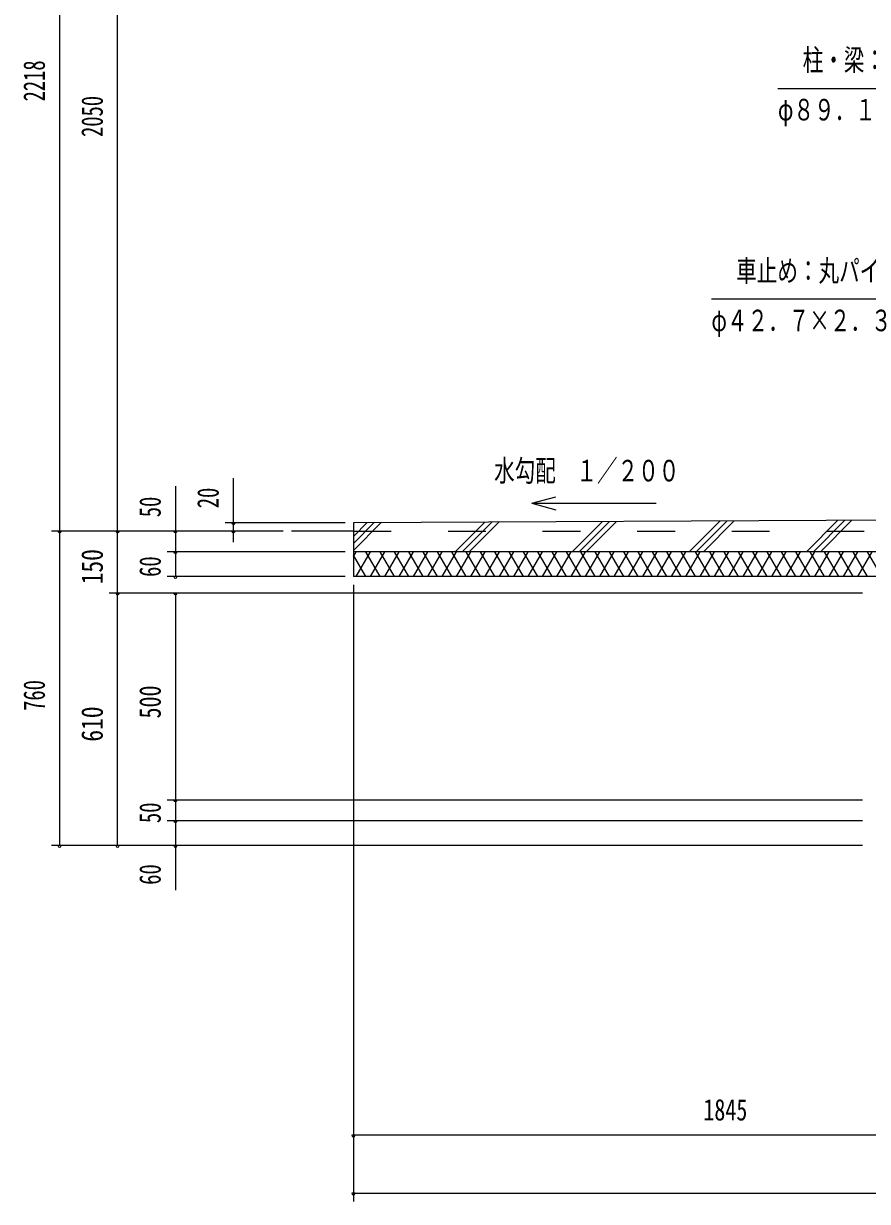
# Model space of a CAD drawing. Units: millimetres, scale not verified. Extents: x -31545 to 31552, y -14700 to 14700.
# Drawn here: x 11552 to 18690, y -4137 to 5824 of the extents above; entities that cross this region are included whole.
import ezdxf
from ezdxf.enums import TextEntityAlignment as Align

# ---------------------------------------------------------------- set-up
doc = ezdxf.new("R2010")
doc.units = ezdxf.units.MM
doc.header["$LTSCALE"] = 80
doc.linetypes.add('USER2', pattern=[10, 4, -6])
for name, color, linetype, lineweight in [('0-6_2-02BOLD', 7, 'Continuous', 18), ('0-7_2-12HIDDEN', 3, 'USER2', 18), ('0-A_2-52DIM', 3, 'Continuous', 18), ('0-B_2-62HATCH', 2, 'Continuous', 18)]:
    doc.layers.add(name, color=color, linetype=linetype, lineweight=lineweight)
doc.styles.add('ＭＳ ゴシック', font='')
doc.styles.get('ＭＳ ゴシック').set_extended_font_data('MS Gothic')

msp = doc.modelspace()

# ---------------------------------------------------------------- linework, layer by layer
at = {"layer": '0-6_2-02BOLD'}
for p, q in [((20643.82, 1634.25), (14342.24, 1602.9)), ((14342.24, 1602.9), (14342.24, 1147.9)), ((14342.24, 1532.9), (13817.24, 1532.9)), ((19977.24, 1357.9), (14342.24, 1357.9)), ((19977.24, 1147.9), (14342.24, 1147.9))]:
    msp.add_line(p, q, dxfattribs=at)
at = {"layer": '0-7_2-12HIDDEN'}
msp.add_line((14342.24, 1532.9), (28412.24, 1532.9), dxfattribs=at)
at = {"layer": '0-A_2-52DIM'}
for p, q in [((11857.25, 9295.9), (11857.25, -1127.1)), ((12347.25, -1127.1), (12347.25, 9295.9)), ((19329.74, 3492.9), (17369.74, 3492.9)), ((12837.25, 1910.9), (12837.25, 1147.9)), ((13327.24, 1438.97), (13327.24, 1980.9)), ((15851.82, 1767.69), (16054.67, 1822.04)), ((15851.82, 1767.69), (16901.82, 1767.69)), ((15851.82, 1767.69), (16054.67, 1713.33)), ((14272.24, 1602.9), (13257.24, 1602.9)), ((13341.24, 1602.9), (13313.24, 1602.9)), ((13747.24, 1532.9), (11787.24, 1532.9)), ((11871.25, 1532.9), (11843.25, 1532.9)), ((12361.25, 1532.9), (12333.25, 1532.9)), ((12851.24, 1532.9), (12823.24, 1532.9)), ((13341.24, 1532.9), (13313.24, 1532.9)), ((14272.24, 1357.9), (12767.24, 1357.9)), ((12851.24, 1357.9), (12823.24, 1357.9)), ((14272.24, 1147.9), (12767.24, 1147.9)), ((12851.24, 1147.9), (12823.24, 1147.9)), ((18647.25, 1007.9), (12277.24, 1007.9)), ((12361.25, 1007.91), (12333.25, 1007.91)), ((12851.24, 1007.9), (12823.24, 1007.9)), ((12837.25, 1007.9), (12837.25, -1505.1)), ((14342.24, 1077.9), (14342.24, -4137.1)), ((18647.25, -742.1), (12767.24, -742.1)), ((12851.24, -742.1), (12823.24, -742.1)), ((18647.25, -917.1), (12767.24, -917.1)), ((12851.24, -917.1), (12823.24, -917.1)), ((18647.25, -1127.1), (11787.24, -1127.1)), ((11871.25, -1127.1), (11843.25, -1127.1)), ((12361.25, -1127.1), (12333.25, -1127.1)), ((12851.24, -1127.1), (12823.24, -1127.1)), ((14356.24, -3577.1), (14328.24, -3577.1)), ((28412.24, -3577.1), (14342.24, -3577.1)), ((14356.24, -4067.1), (14328.24, -4067.1)), ((14342.24, -4067.1), (28412.24, -4067.1))]:
    msp.add_line(p, q, dxfattribs=at)
msp.add_lwpolyline([(17932.34, 5275.48), (19892.34, 5275.48), (20678.43, 4596.11)], dxfattribs=at)
for centre in [(13327.24, 1602.9), (11857.25, 1532.9), (12347.25, 1532.9), (12837.24, 1532.9), (13327.24, 1532.9), (12837.24, 1357.9), (12837.24, 1147.9), (12347.25, 1007.91), (12837.24, 1007.9), (12837.24, -742.1), (12837.24, -917.1), (11857.25, -1127.1), (12347.25, -1127.1), (12837.24, -1127.1), (14342.24, -3577.1), (14342.24, -4067.1)]:
    msp.add_arc(centre, 14, 180, 0, dxfattribs=at)
at = {"layer": '0-B_2-62HATCH'}
for p, q in [((14342.24, 1368.15), (14578.17, 1604.08)), ((14342.24, 1427.54), (14518.48, 1603.78)), ((14342.24, 1486.94), (14458.79, 1603.48)), ((15203.16, 1357.9), (15453.68, 1608.43)), ((15262.55, 1357.9), (15513.38, 1608.73)), ((15321.95, 1357.9), (15573.07, 1609.03)), ((16193.1, 1357.9), (16448.58, 1613.38)), ((16252.5, 1357.9), (16508.28, 1613.68)), ((16311.9, 1357.9), (16567.97, 1613.98)), ((17183.05, 1357.9), (17443.48, 1618.33)), ((17242.45, 1357.9), (17503.18, 1618.63)), ((17301.85, 1357.9), (17562.87, 1618.93)), ((18173, 1357.9), (18438.38, 1623.28)), ((18232.4, 1357.9), (18498.08, 1623.58)), ((18291.8, 1357.9), (18557.77, 1623.88)), ((14342.24, 1317.94), (14365.31, 1357.9)), ((14446.14, 1147.9), (14342.24, 1327.86)), ((14365.31, 1147.9), (14486.56, 1357.9)), ((14567.39, 1147.9), (14446.15, 1357.9)), ((14486.56, 1147.9), (14607.8, 1357.9)), ((14688.63, 1147.9), (14567.39, 1357.9)), ((14607.8, 1147.9), (14729.05, 1357.9)), ((14809.88, 1147.9), (14688.63, 1357.9)), ((14729.04, 1147.9), (14850.29, 1357.9)), ((14931.12, 1147.9), (14809.88, 1357.9)), ((14850.29, 1147.9), (14971.53, 1357.9)), ((15052.36, 1147.9), (14931.12, 1357.9)), ((14971.53, 1147.9), (15092.78, 1357.9)), ((15173.61, 1147.9), (15052.36, 1357.9)), ((15092.78, 1147.9), (15214.02, 1357.9)), ((15294.85, 1147.9), (15173.61, 1357.9)), ((15214.02, 1147.9), (15335.26, 1357.9)), ((15416.09, 1147.9), (15294.85, 1357.9)), ((15335.27, 1147.9), (15456.51, 1357.9)), ((15537.34, 1147.9), (15416.09, 1357.9)), ((15456.51, 1147.9), (15577.75, 1357.9)), ((15658.58, 1147.9), (15537.34, 1357.9)), ((15577.75, 1147.9), (15698.99, 1357.9)), ((15779.82, 1147.9), (15658.58, 1357.9)), ((15698.99, 1147.9), (15820.24, 1357.9)), ((15901.07, 1147.9), (15779.83, 1357.9)), ((15820.24, 1147.9), (15941.48, 1357.9)), ((16022.31, 1147.9), (15901.07, 1357.9)), ((15941.48, 1147.9), (16062.73, 1357.9)), ((16143.56, 1147.9), (16022.31, 1357.9)), ((16062.73, 1147.9), (16183.97, 1357.9)), ((16264.8, 1147.9), (16143.56, 1357.9)), ((16183.97, 1147.9), (16305.21, 1357.9)), ((16386.04, 1147.9), (16264.8, 1357.9)), ((16305.21, 1147.9), (16426.46, 1357.9)), ((16507.29, 1147.9), (16386.04, 1357.9)), ((16426.46, 1147.9), (16547.7, 1357.9)), ((16628.53, 1147.9), (16507.29, 1357.9)), ((16547.7, 1147.9), (16668.94, 1357.9)), ((16749.77, 1147.9), (16628.53, 1357.9)), ((16668.95, 1147.9), (16790.19, 1357.9)), ((16871.02, 1147.9), (16749.77, 1357.9)), ((16790.19, 1147.9), (16911.43, 1357.9)), ((16992.26, 1147.9), (16871.02, 1357.9)), ((16911.43, 1147.9), (17032.67, 1357.9)), ((17113.51, 1147.9), (16992.26, 1357.9)), ((17032.68, 1147.9), (17153.92, 1357.9)), ((17234.75, 1147.9), (17113.51, 1357.9)), ((17153.92, 1147.9), (17275.16, 1357.9)), ((17355.99, 1147.9), (17234.75, 1357.9)), ((17275.16, 1147.9), (17396.41, 1357.9)), ((17477.24, 1147.9), (17355.99, 1357.9)), ((17396.41, 1147.9), (17517.65, 1357.9)), ((17598.48, 1147.9), (17477.24, 1357.9)), ((17517.65, 1147.9), (17638.9, 1357.9)), ((17719.72, 1147.9), (17598.48, 1357.9)), ((17638.89, 1147.9), (17760.14, 1357.9)), ((17840.97, 1147.9), (17719.72, 1357.9)), ((17760.14, 1147.9), (17881.38, 1357.9)), ((17962.21, 1147.9), (17840.97, 1357.9)), ((17881.38, 1147.9), (18002.63, 1357.9)), ((18083.45, 1147.9), (17962.21, 1357.9)), ((18002.63, 1147.9), (18123.87, 1357.9)), ((18204.7, 1147.9), (18083.46, 1357.9)), ((18123.87, 1147.9), (18245.11, 1357.9)), ((18325.94, 1147.9), (18204.7, 1357.9)), ((18245.11, 1147.9), (18366.36, 1357.9)), ((18447.19, 1147.9), (18325.94, 1357.9)), ((18366.36, 1147.9), (18487.6, 1357.9)), ((18568.43, 1147.9), (18447.19, 1357.9)), ((18487.6, 1147.9), (18608.84, 1357.9)), ((18689.67, 1147.9), (18568.43, 1357.9)), ((18608.84, 1147.9), (18730.09, 1357.9)), ((18810.92, 1147.9), (18689.67, 1357.9))]:
    msp.add_line(p, q, dxfattribs=at)

# ---------------------------------------------------------------- texts
at = {"layer": '0-A_2-52DIM', "color": 7, "style": 'ＭＳ ゴシック'}
for s, width, p in [('柱・梁：丸パイプ', 0.7, (18142.34, 5370.36)), ('φ８９．１×４．２', 0.7, (17932.34, 4950.35)), ('車止め：丸パイプ', 0.7, (17579.74, 3587.78)), ('φ４２．７×２．３', 0.7, (17369.74, 3167.77)), ('水勾配\u3000１／２００', 0.7, (15531.97, 1897.56)), ('1845', 0.75, (17301.88, -3507.1))]:
    msp.add_text(s, height=182.3, dxfattribs=dict(at, width=width)).set_placement(p, align=Align.BOTTOM_LEFT)
for s, width, p in [('2218', 0.7, (11787.25, 5166.01)), ('2050', 0.7, (12277.25, 4865.38)), ('50', 0.7, (12767.24, 1649.5)), ('20', 0.7, (13257.24, 1725.65)), ('150', 0.8, (12277.25, 1082.12)), ('60', 0.7, (12767.25, 1144.94)), ('760', 0.7, (11787.25, 11.97)), ('500', 0.75, (12767.24, -52.52)), ('610', 0.8, (12277.24, -248.42)), ('50', 0.7, (12767.24, -937)), ('60', 0.7, (12767.24, -1459.06))]:
    msp.add_text(s, height=182.3, rotation=90, dxfattribs=dict(at, width=width)).set_placement(p, align=Align.BOTTOM_LEFT)

doc.saveas('drawing.dxf')
